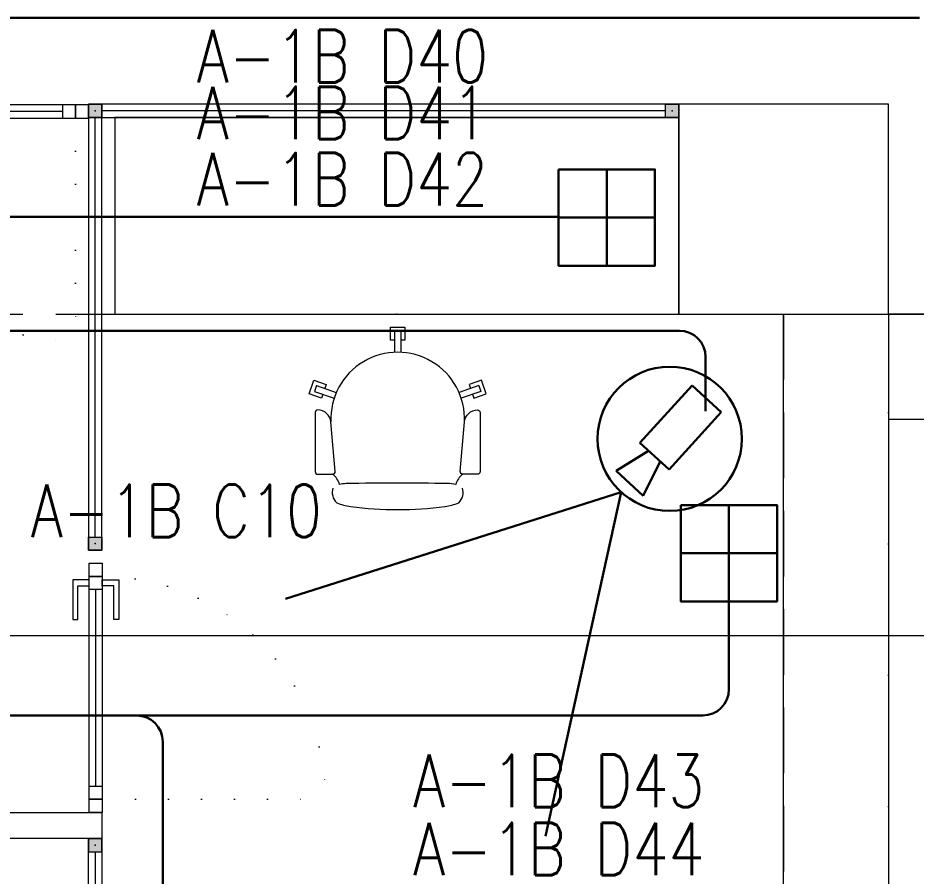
# Model space of a CAD drawing. Header units: metres. Extents: x -13621 to 152406, y -16073 to 22221.
# Drawn here: x 68093.1 to 68435.5, y -214.3 to 112.9 of the extents above; entities that cross this region are included whole.
import ezdxf

# ---------------------------------------------------------------- set-up
doc = ezdxf.new("R2010")
doc.units = ezdxf.units.M
doc.header["$LTSCALE"] = 100
doc.header["$MEASUREMENT"] = 0
for name, pattern in [('DASHDOT2', [0.5, 0.25, -0.125, 0, -0.125]), ('DOT2', [0.125, 0, -0.125]), ('HIDDEN', [0.375, 0.25, -0.125])]:
    doc.linetypes.add(name, pattern=pattern)
doc.layers.get('0').update_dxf_attribs({"color": 9, "lineweight": 9})
for name, color, linetype, lineweight in [('01', 9, 'Continuous', 9), ('05', 9, 'Continuous', 9), ('06B', 9, 'Continuous', 9), ('06D', 9, 'Continuous', 9), ('10', 9, 'Continuous', 9), ('11', 9, 'Continuous', 9), ('15', 9, 'Continuous', 9), ('20', 9, 'DOT2', 9), ('21_mahal200', 9, 'Continuous', 9), ('24', 9, 'DASHDOT2', 9), ('Data  Tavan', 170, 'Continuous', 30), ('DATA YER', 30, 'Continuous', 30), ('E-DAHİLİ DOME KAMERA', 7, 'Continuous', 30), ('E-DAHİLİ KAMERA', 7, 'Continuous', 30), ('E-DUVARA MONTE PRİZ KUTUSU', 7, 'Continuous', 30), ('E-YAZI', 7, 'Continuous', 30)]:
    doc.layers.add(name, color=color, linetype=linetype, lineweight=lineweight)
doc.styles.add('E-YAZI', font='txttw.shx')
doc.styles.add('MuuM_TEXT-STANDART', font='ARIALN.TTF')
doc.dimstyles.new('MuuM_DIM200', dxfattribs={"dimscale": 20, "dimtxt": 2, "dimasz": 1, "dimexe": 1, "dimexo": 1, "dimgap": 1, "dimtad": 1, "dimdec": 1, "dimrnd": 0.5, "dimdsep": 46, "dimtxsty": 'MuuM_TEXT-STANDART', "dimblk": 'ARCHTICK', "dimcen": 0, "dimdle": 0.15, "dimclrd": 256, "dimclre": 256, "dimclrt": 256, "dimadec": 0, "dimazin": 0, "dimtfac": 5, "dimtdec": 1, "dimtix": 1, "dimtmove": 2, "dimatfit": 3, "dimldrblk": 'DOT', "dimfxl": 3, "dimfxlon": 1, "dimtolj": 1, "dimlwd": -1, "dimlwe": -1, "dimarcsym": 0})

# ---------------------------------------------------------------- blocks, each defined once
blk = doc.blocks.new('p-akslar_yeni')
at = {"layer": '24'}
for points in [[(18840, -8575), (20860.95, -8575)], [(18840, -8575), (18840, -11897.18)]]:
    blk.add_lwpolyline(points, dxfattribs=at)
blk = doc.blocks.new('10_DUVARA MONTE PRİZ KUTUSU')
at = {"layer": 'E-DUVARA MONTE PRİZ KUTUSU', "color": 4}
for p, q in [((0, 24.48), (0, -24.48)), ((24.48, 0), (-24.48, 0))]:
    blk.add_line(p, q, dxfattribs=at)
blk.add_lwpolyline([(-24.48, -24.48), (24.48, -24.48), (24.48, 24.48), (-24.48, 24.48)], close=True, dxfattribs=at)
blk = doc.blocks.new('100_DAHİLİ DOME KAMERA')
at = {"layer": 'E-DAHİLİ DOME KAMERA', "color": 4}
for p, q in [((-1.936, 0.715), (-1.936, -0.689)), ((0.82, 0.715), (-1.936, 0.715)), ((0.82, -0.689), (0.82, 0.715)), ((0.82, 0.294), (2.131, 0.668)), ((2.131, 0.668), (2.131, -0.643)), ((0.82, -0.268), (2.131, -0.643)), ((-1.936, -0.689), (0.82, -0.689))]:
    blk.add_line(p, q, dxfattribs=at)
at = {"layer": 'E-DAHİLİ DOME KAMERA', "color": 4, "linetype": 'Continuous'}
blk.add_circle((0, 0), 2.566, dxfattribs=at)
at = {"layer": 'E-DAHİLİ KAMERA', "color": 4}
for q in [(13.416, 6.264), (13.416, -6.264)]:
    blk.add_line((2.566, 0), q, dxfattribs=at)
blk = doc.blocks.new('p-kolon_80x80')
blk.add_lwpolyline([(-40, -40), (40, -40), (40, 40), (-40, 40)], close=True)
blk = doc.blocks.new('1.bod.mimari.elk')
at = {"layer": '01'}
blk.add_blockref('p-kolon_80x80', (12385, -8590), dxfattribs=at)
blk = doc.blocks.new('gr-p-birim eleman')
blk.add_lwpolyline([(-1, 0), (0, 0), (0, 1), (-1, 1)], close=True)
blk = doc.blocks.new('m-o-burosit-p-s')
for p, q in [((-32.07, 29.47), (-24.59, 32.12)), ((31.36, 29.47), (23.88, 32.12)), ((-31.29, 27.28), (-32.07, 29.47)), ((-31.29, 27.28), (-23.77, 29.94)), ((30.58, 27.28), (23.05, 29.94)), ((30.58, 27.28), (31.36, 29.47)), ((-1.52, 6.65), (-1.52, 14.56)), ((0.81, 6.65), (0.81, 14.56)), ((-1.52, 6.65), (0.81, 6.65))]:
    blk.add_line(p, q)
for points in [[(24.34, 66.31, 0.288334), (22.89, 71.95, 0.063046), (17.64, 73.3, 0.040602), (-0.36, 74.55, 0.040602), (-18.36, 73.3, 0.063046), (-23.61, 71.95, 0.288334), (-25.05, 66.31)], [(-22.56, 65.01, 0.08948), (-19.21, 64.65, 0.009114), (-0.36, 64.45, 0.007133), (19.31, 64.63, 0.067763), (21.85, 65.01, 0.067763)]]:
    blk.add_lwpolyline(points, format="xyb")
for points in [[(-30.81, 61.05), (-25.2, 61.05, -0.439586), (-24.21, 59.96), (-25.83, 41.12, -0.389289), (-30.81, 36.55, -0.414214), (-31.81, 37.55), (-31.81, 60.05, -0.414214)], [(30.1, 61.05), (24.49, 61.05, 0.439586), (23.49, 59.96), (25.12, 41.12, 0.389289), (30.1, 36.55, 0.414214), (31.1, 37.55), (31.1, 60.05, 0.414214)]]:
    blk.add_lwpolyline(points, format="xyb", close=True)
for points in [[(-28.91, 30.59), (-29.44, 32.09), (-34.15, 30.42), (-32.32, 25.23), (-27.6, 26.9), (-28.13, 28.4)], [(28.2, 30.59), (28.72, 32.09), (33.44, 30.42), (31.61, 25.23), (26.89, 26.9), (27.42, 28.4)], [(0.81, 10), (2.39, 10), (2.39, 5), (-3.11, 5), (-3.11, 10), (-1.52, 10)]]:
    blk.add_lwpolyline(points)
for centre, radius, start, end in [((-28.88, 66.36), 6.47, 304.709, 347.8629), ((28.17, 66.36), 6.47, 192.1371, 235.291), ((-0.36, 40.04), 25.49, 177.5758, 2.4242)]:
    blk.add_arc(centre, radius, start, end)
blk.add_point((0, 0))
blk = doc.blocks.new('P-KURANGLEZ')
at = {"layer": '01'}
blk.add_lwpolyline([(7525, -500), (12385, -500), (12385, -5), (12385, 0), (12425, 0), (12425, -540), (7525, -540)], close=True, dxfattribs=at)
blk = doc.blocks.new('prf-10x10')
blk.add_lwpolyline([(-5, -5), (5, -5), (5, 5), (-5, 5)], close=True)
at = {"color": 255}
blk.add_solid([(-5, -5), (5, -5), (-5, 5), (5, 5)], dxfattribs=at)
at = {"layer": '10'}
blk.add_point((0, 0), dxfattribs=at)
blk = doc.blocks.new('*U395')
at = {"layer": '06D'}
blk.add_lwpolyline([(-2.5, 225), (2.5, 225), (2.5, 0), (-2.5, 0)], close=True, dxfattribs=at)
at = {"layer": '15'}
blk.add_lwpolyline([(0, 220), (0, 5)], dxfattribs=at)
at = {"layer": '10', "xscale": 0.5, "yscale": 0.5, "rotation": 90}
for p in [(0, 222.5), (0, 2.5)]:
    blk.add_blockref('prf-10x10', p, dxfattribs=at)
blk = doc.blocks.new('p-al-01')
at = {"layer": '06B'}
for points in [[(27.05, 4.35), (27.05, 10.6), (42.05, 10.6), (42.05, 8.72), (29.3, 8.72), (29.3, 8.72), (29.3, 4.35), (27.05, 4.35)], [(27.05, -0.65), (27.05, -6.9), (42.05, -6.9), (42.05, -5.03), (29.3, -5.03), (29.3, -5.03), (29.3, -0.65), (27.05, -0.65)]]:
    blk.add_lwpolyline(points, dxfattribs=at)
at = {"layer": '06D'}
for p, q in [((115.67, 4.35), (28.8, 4.35)), ((28.8, -0.65), (115.67, -0.65))]:
    blk.add_line(p, q, dxfattribs=at)
at = {"layer": '10'}
for points in [[(25.67, -0.65), (25.67, 4.35), (20.67, 4.35), (20.67, -0.65)], [(30.67, -0.65), (30.67, 4.35), (25.67, 4.35), (25.67, -0.65)], [(110.67, -0.65), (110.67, 4.35), (105.67, 4.35), (105.67, -0.65)], [(115.67, -0.65), (115.67, 4.35), (110.67, 4.35), (110.67, -0.65)]]:
    blk.add_lwpolyline(points, close=True, dxfattribs=at)
at = {"layer": '15'}
blk.add_lwpolyline([(105.67, 1.85), (30.67, 1.85)], dxfattribs=at)
at = {"layer": '20'}
blk.add_lwpolyline([(110.67, -0.65), (110.67, -85.65)], dxfattribs=at)
blk.add_arc((110.67, -0.65), 85, 180, 270, dxfattribs=at)
blk = doc.blocks.new('*U385')
at = {"layer": '06D'}
blk.add_lwpolyline([(-2.5, 170), (2.5, 170), (2.5, 0), (-2.5, 0)], close=True, dxfattribs=at)
at = {"layer": '15'}
blk.add_lwpolyline([(0, 165), (0, 5)], dxfattribs=at)
at = {"layer": '10', "xscale": 0.5, "yscale": 0.5, "rotation": 90}
for p in [(0, 167.5), (0, 2.5)]:
    blk.add_blockref('prf-10x10', p, dxfattribs=at)
blk = doc.blocks.new('*U393')
at = {"layer": '06D'}
blk.add_lwpolyline([(-2.5, 200), (2.5, 200), (2.5, 0), (-2.5, 0)], close=True, dxfattribs=at)
at = {"layer": '15'}
blk.add_lwpolyline([(0, 195), (0, 5)], dxfattribs=at)
at = {"layer": '10', "xscale": 0.5, "yscale": 0.5, "rotation": 90}
for p in [(0, 197.5), (0, 2.5)]:
    blk.add_blockref('prf-10x10', p, dxfattribs=at)
blk = doc.blocks.new('_ArchTick')
at = {"color": 0, "linetype": 'ByBlock', "const_width": 0.15}
blk.add_lwpolyline([(-0.5, -0.5), (0.5, 0.5)], dxfattribs=at)
blk = doc.blocks.new('_Dot')
at = {"color": 0, "linetype": 'ByBlock', "lineweight": -2}
blk.add_line((-0.5, 0), (-1, 0), dxfattribs=at)
at = {"color": 0, "linetype": 'ByBlock', "const_width": 0.5}
blk.add_lwpolyline([(-0.25, 0, 1), (0.25, 0, 1)], format="xyb", close=True, dxfattribs=at)
blk = doc.blocks.new('1.bod.mimari1.elk')
at = {"layer": '06D'}
blk.add_lwpolyline([(12625.01, -8630), (12425, -8630), (12425, -8670), (12625.01, -8670)], close=True, dxfattribs=at)
at = {"layer": '11'}
blk.add_lwpolyline([(11805, -8820), (12125, -8820), (12125, -8830), (11805, -8830)], dxfattribs=at)
at = {"layer": '20', "linetype": 'HIDDEN'}
blk.add_lwpolyline([(12385, -9130), (11320, -9130), (11320, -8630), (12385, -8630)], close=True, dxfattribs=at)
for name, p in [('p-al-01', (12004.33, -8554.6)), ('*U393', (12122.5, -9030))]:
    blk.add_blockref(name, p)
at = {"xscale": -1}
for name, p, rotation in [('*U395', (12120, -8552.5), 270), ('*U385', (12122.5, -8550), 180), ('p-al-01', (12124.6, -8704.33), 90)]:
    blk.add_blockref(name, p, dxfattribs=dict(at, rotation=rotation))
at = {"layer": '01'}
blk.add_blockref('P-KURANGLEZ', (0, -8630), dxfattribs=at)
at = {"layer": '05', "xscale": 75.00000000000004, "yscale": 215, "rotation": 90}
blk.add_blockref('gr-p-birim eleman', (12345, -8555), dxfattribs=at)
at = {"layer": '05', "rotation": 180}
blk.add_blockref('m-o-burosit-p-s', (12237.5, -8630), dxfattribs=at)
at = {"layer": '21_mahal200'}
blk.add_leader([(11956.34, -8752.49), (12700.75, -8752.49)], dimstyle='MuuM_DIM200', override={"dimasz": 1, "dimfxl": 10}, dxfattribs=at)

msp = doc.modelspace()

# ---------------------------------------------------------------- linework, layer by layer
at = {"layer": 'Data  Tavan'}
for p, q in [((67938.88, 112.9), (68436.77, 112.9)), ((67938.88, -6.36), (68345.25, -6.36)), ((68355.25, -36.99), (68355.25, -16.36)), ((68148.3, -254.13), (68148.3, -163.05))]:
    msp.add_line(p, q, dxfattribs=at)
for centre in [(68345.25, -16.36), (68138.3, -163.05)]:
    msp.add_arc(centre, 10, 0, 90, dxfattribs=at)
at = {"layer": 'DATA YER', "color": 5}
for p, q in [((68044.65, 37.05), (68299.23, 37.05)), ((68364.15, -109.55), (68364.15, -143.05)), ((68045.11, -153.05), (68354.15, -153.05))]:
    msp.add_line(p, q, dxfattribs=at)
msp.add_arc((68354.15, -143.05), 10, 270, 0, dxfattribs=at)

# ---------------------------------------------------------------- block references
at = {"layer": '06D'}
for name in ['1.bod.mimari.elk', '1.bod.mimari1.elk']:
    msp.add_blockref(name, (56000, 8630), dxfattribs=at)
at = {"layer": '24'}
msp.add_blockref('p-akslar_yeni', (49585, 8575), dxfattribs=at)
at = {"layer": 'E-DAHİLİ DOME KAMERA', "xscale": 10.71874999942949, "yscale": 10.71874999942949, "zscale": 10.71874999942949, "rotation": 227.6284642111116}
msp.add_blockref('100_DAHİLİ DOME KAMERA', (68341.58, -47.56), dxfattribs=at)
at = {"layer": 'E-DUVARA MONTE PRİZ KUTUSU', "color": 3, "xscale": -0.75, "yscale": 0.75, "zscale": 0.75, "rotation": 180}
for p in [(68317.59, 36.8), (68364.15, -91.19)]:
    msp.add_blockref('10_DUVARA MONTE PRİZ KUTUSU', p, dxfattribs=at)

# ---------------------------------------------------------------- texts
at = {"layer": 'E-YAZI', "color": 6, "style": 'E-YAZI', "width": 0.8}
for s, p in [('A-1B D40', (68161.23, 88.32)), ('A-1B D41', (68161.23, 66.68)), ('A-1B D42', (68161.23, 41.43)), ('A-1B C10', (68097.89, -85)), ('A-1B D43', (68243.66, -187.95)), ('A-1B D44', (68243.66, -213.96))]:
    msp.add_text(s, height=20, dxfattribs=at).set_placement(p)

doc.saveas('drawing.dxf')
